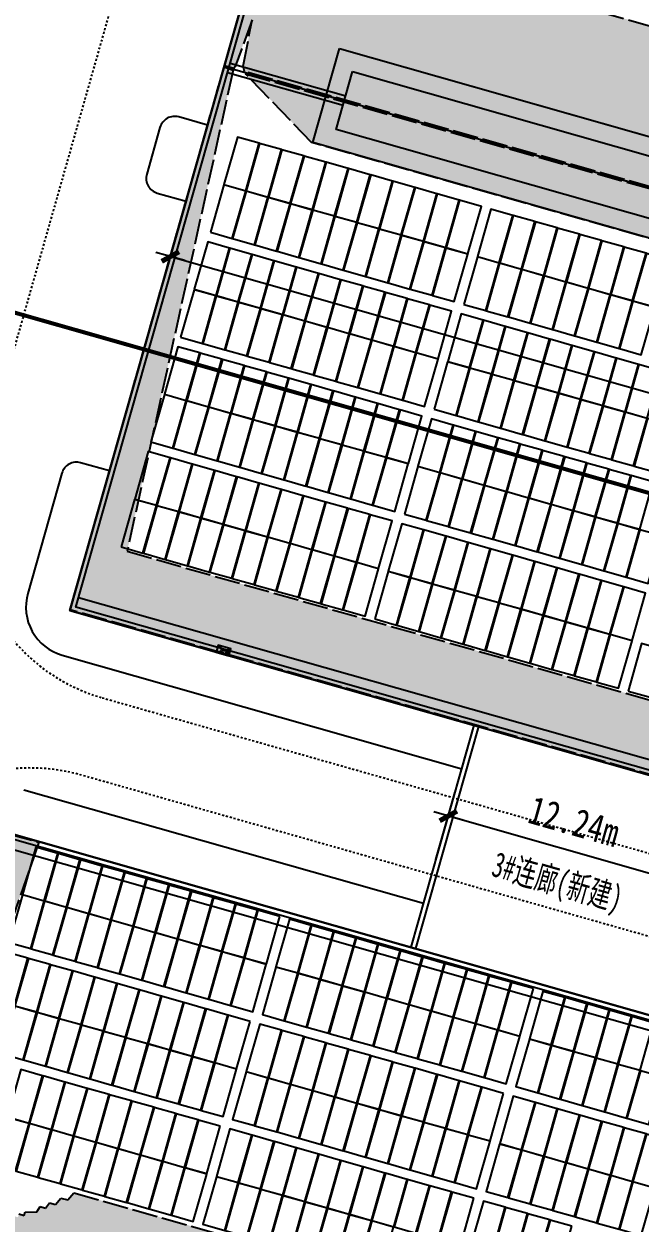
# Model space of a CAD drawing. Header units: millimetres. Extents: x 221342 to 221936, y -165780 to -165359.
# Drawn here: x 221489.9 to 221520.7, y -165567 to -165507.1 of the extents above; entities that cross this region are included whole.
import ezdxf
from ezdxf.enums import TextEntityAlignment as Align

# ---------------------------------------------------------------- set-up
doc = ezdxf.new("R2010")
doc.units = ezdxf.units.MM
for name, pattern in [('CENTER', [5.08, 3.175, -0.635, 0.635, -0.635]), ('DASH', [0.35, 0.25, -0.1]), ('DASHED', [1.524, 1.27, -0.254])]:
    doc.linetypes.add(name, pattern=pattern)
for name, color, linetype in [('PUB_DIM', 3, 'Continuous'), ('WALL', 51, 'Continuous'), ('zt-道路', 240, 'Continuous'), ('单元区域外轮廓', 7, 'ByLayer'), ('屋脊线', 7, 'ByLayer'), ('消防车道', 3, 'Continuous'), ('组件', 7, 'ByLayer'), ('轴网标注', 240, 'Continuous'), ('逆变器', 7, 'ByLayer'), ('阴影', 8, 'DASHED'), ('障碍物', 7, 'ByLayer')]:
    doc.layers.add(name, color=color, linetype=linetype)
doc.styles.add('-仿宋_GB2312', font='', dxfattribs={"width": 0.8})
doc.styles.add('-黑体', font='', dxfattribs={"width": 0.7})
doc.styles.add('dim_font', font='SIMPLEX.shx', dxfattribs={"width": 0.8})
doc.styles.get('-仿宋_GB2312').set_extended_font_data('FangSong_GB2312')
doc.styles.get('-黑体').set_extended_font_data('SimHei')
doc.dimstyles.new('AXIS150', dxfattribs={"dimscale": 1.5, "dimtxt": 300, "dimasz": 1, "dimexe": 250, "dimexo": 300, "dimgap": 150, "dimtad": 1, "dimdec": 0, "dimtxsty": 'dim_font', "dimblk": '_DIMX', "dimblk1": '_DIMX', "dimblk2": '_DIMX', "dimcen": 2.5, "dimse1": 1, "dimse2": 1, "dimclrt": 9, "dimazin": 3, "dimtfac": 1, "dimtdec": 0, "dimtix": 1, "dimtmove": 2, "dimatfit": 3, "dimldrblk": '_DIMX'})
pattern_1 = [(344.143, (221595.9987, -165598.90403), (0.17959642, 0.19653122), [0, -0.238125])]

# ---------------------------------------------------------------- blocks, each defined once
blk = doc.blocks.new('_DIMX')
blk.add_line((-150, 0), (150, 0))
at = {"const_width": 50}
blk.add_lwpolyline([(-70, -70), (70, 70)], dxfattribs=at)
blk = doc.blocks.new('*D137')
at = {"layer": 'Defpoints', "color": 0, "linetype": 'Continuous', "transparency": 16777216}
for p in [(221501.364, -165438.992), (221787.009, -165512.174), (221784.918, -165519.536)]:
    blk.add_point(p, dxfattribs=at)
at = {"layer": '轴网标注', "color": 0, "linetype": 'Continuous', "lineweight": -2, "transparency": 16777216}
for p, q in [((221501.364, -165438.992), (221503.797, -165430.428)), ((221503.46, -165431.631), (221787.004, -165512.172)), ((221784.918, -165519.536), (221787.351, -165510.971))]:
    blk.add_line(p, q, dxfattribs=at)
at = {"layer": '轴网标注', "color": 0, "linetype": 'Continuous', "lineweight": -2, "transparency": 16777216, "xscale": 0.005, "yscale": 0.005, "zscale": 0.005}
for p, rotation in [((221503.455, -165431.63), 164.1427629060019), ((221787.009, -165512.174), 344.142762906002)]:
    blk.add_blockref('_DIMX', p, dxfattribs=dict(at, rotation=rotation))
at = {"layer": '轴网标注', "color": 9, "linetype": 'Continuous', "transparency": 16777216, "insert": (221645.628, -165470.507), "char_height": 1.4, "attachment_point": 5, "rotation": 344.14276, "style": '-仿宋_GB2312'}
blk.add_mtext('\\A1;294.77m', dxfattribs=at)
blk = doc.blocks.new('*D141')
at = {"layer": 'Defpoints', "color": 0, "linetype": 'Continuous', "transparency": 16777216}
for p in [(221496.499, -165456.12), (221428.712, -165655.332), (221439.343, -165658.351)]:
    blk.add_point(p, dxfattribs=at)
at = {"layer": '轴网标注', "color": 0, "linetype": 'Continuous', "lineweight": -2, "transparency": 16777216}
for p, q in [((221496.499, -165456.12), (221484.932, -165452.835)), ((221486.133, -165453.181), (221428.713, -165655.327)), ((221439.343, -165658.351), (221427.51, -165654.99))]:
    blk.add_line(p, q, dxfattribs=at)
at = {"layer": '轴网标注', "color": 0, "linetype": 'Continuous', "lineweight": -2, "transparency": 16777216, "xscale": 0.005, "yscale": 0.005, "zscale": 0.005}
for p, rotation in [((221486.134, -165453.176), 74.14276208731073), ((221428.712, -165655.332), 254.1427620873107)]:
    blk.add_blockref('_DIMX', p, dxfattribs=dict(at, rotation=rotation))
at = {"layer": '轴网标注', "color": 9, "linetype": 'Continuous', "transparency": 16777216, "insert": (221456.028, -165553.858), "char_height": 1.4, "attachment_point": 5, "rotation": 74.14276, "style": '-仿宋_GB2312'}
blk.add_mtext('\\A1;210.15m', dxfattribs=at)
blk = doc.blocks.new('*D180')
at = {"layer": 'Defpoints', "color": 0, "linetype": 'Continuous', "transparency": 16777216}
for p in [(221497.999, -165515.813), (221596.58, -165543.815), (221595.756, -165546.714)]:
    blk.add_point(p, dxfattribs=at)
at = {"layer": '轴网标注', "color": 0, "linetype": 'Continuous', "lineweight": -2, "transparency": 16777216}
for p, q in [((221497.999, -165515.813), (221496.834, -165519.915)), ((221497.181, -165518.714), (221595.751, -165546.713)), ((221596.58, -165543.815), (221595.415, -165547.916))]:
    blk.add_line(p, q, dxfattribs=at)
at = {"layer": '轴网标注', "color": 0, "linetype": 'Continuous', "lineweight": -2, "transparency": 16777216, "xscale": 0.005, "yscale": 0.005, "zscale": 0.005}
for p, rotation in [((221497.176, -165518.712), 164.1427629060019), ((221595.756, -165546.714), 344.142762906002)]:
    blk.add_blockref('_DIMX', p, dxfattribs=dict(at, rotation=rotation))
at = {"layer": '轴网标注', "color": 9, "linetype": 'Continuous', "transparency": 16777216, "insert": (221546.862, -165531.318), "char_height": 1.4, "attachment_point": 5, "rotation": 344.14276, "style": '-仿宋_GB2312'}
blk.add_mtext('\\A1;102.48m', dxfattribs=at)
blk = doc.blocks.new('*D169')
at = {"layer": 'Defpoints', "color": 0, "linetype": 'Continuous', "transparency": 16777216}
for p in [(221510.452, -165548.83), (221522.845, -165549.994), (221522.226, -165552.174)]:
    blk.add_point(p, dxfattribs=at)
at = {"layer": '轴网标注', "color": 0, "linetype": 'Continuous', "lineweight": -2, "transparency": 16777216}
for p, q in [((221510.452, -165548.83), (221511.413, -165545.447)), ((221511.076, -165546.651), (221522.84, -165549.992)), ((221522.226, -165552.174), (221523.187, -165548.791))]:
    blk.add_line(p, q, dxfattribs=at)
at = {"layer": '轴网标注', "color": 0, "linetype": 'Continuous', "lineweight": -2, "transparency": 16777216, "xscale": 0.005, "yscale": 0.005, "zscale": 0.005}
for p, rotation in [((221511.071, -165546.649), 164.1427629060019), ((221522.845, -165549.994), 344.142762906002)]:
    blk.add_blockref('_DIMX', p, dxfattribs=dict(at, rotation=rotation))
at = {"layer": '轴网标注', "color": 9, "linetype": 'Continuous', "transparency": 16777216, "insert": (221517.354, -165546.927), "char_height": 1.4, "attachment_point": 5, "rotation": 344.14276, "style": '-仿宋_GB2312'}
blk.add_mtext('\\A1;12.24m', dxfattribs=at)
blk = doc.blocks.new('*U9')
at = {"layer": '单元区域外轮廓', "color": 2}
for points in [[(-116979, 20240, 13700), (-14499, 20240, 13700), (-14500, -28240, 13700), (-116980, -28240, 13700), (-116979, 20240, 13700)], [(-116979, 20240, 15100), (-14499, 20240, 15100), (-14500, -28240, 15100), (-116980, -28240, 15100), (-116979, 20240, 15100)]]:
    blk.add_polyline3d(points, close=True, dxfattribs=at)
at = {"flags": 1}
for tag in ['unit_id', 'unit_name', 'parapet_height', 'ground_elevation', 'is_enable_parapet']:
    blk.add_attdef(tag, (0, 0), '', height=2.5, dxfattribs=at)
blk = doc.blocks.new('*U10')
at = {"layer": '屋脊线', "color": 30}
blk.add_line((-14499, 20240, 13700), (-116979, 20240, 13700), dxfattribs=at)
at = {"flags": 1}
for tag in ['unit_id', 'unit_name']:
    blk.add_attdef(tag, (0, 0), '', height=2.5, dxfattribs=at)
blk = doc.blocks.new('*U11')
at = {"layer": '组件', "color": 0}
blk.add_polyline3d([(0, 0, 0), (-113.4, 0, 0), (-113.4, -246.2, 11.9), (0, -246.2, 11.9)], close=True, dxfattribs=at)
at = {"flags": 1}
for tag in ['mounting-hole-spacing1', 'mounting-hole-spacing2', 'module-material', 'vmpo', 'voco', 'silicon-material', 'panel-length', 'panel-width', 'panel-height', 'userid', 'theme', 'note', 'name', 'pmax', 'company-name', 'id', 'impo', 'isco']:
    blk.add_attdef(tag, (0, 0), '', height=2.5, dxfattribs=at)
blk = doc.blocks.new('*U12')
at = {"layer": '组件', "color": 1}
for p in [(-11424.5, 1992.8, 1381.5), (-11309.1, 1992.8, 1381.5), (-11193.7, 1992.8, 1381.5), (-11078.3, 1992.8, 1381.5), (-10962.9, 1992.8, 1381.5), (-10847.5, 1992.8, 1381.5), (-10732.1, 1992.8, 1381.5), (-10616.7, 1992.8, 1381.5), (-10501.3, 1992.8, 1381.5), (-10385.9, 1992.8, 1381.5), (-10270.5, 1992.8, 1381.5), (-10107.1, 1992.8, 1381.5), (-9991.7, 1992.8, 1381.5), (-9876.3, 1992.8, 1381.5), (-9760.9, 1992.8, 1381.5), (-9645.5, 1992.8, 1381.5), (-9530.1, 1992.8, 1381.5), (-9414.7, 1992.8, 1381.5), (-9299.3, 1992.8, 1381.5), (-9183.9, 1992.8, 1381.5), (-9068.5, 1992.8, 1381.5), (-8953.1, 1992.8, 1381.5), (-8789.7, 1992.8, 1381.5), (-8674.3, 1992.8, 1381.5), (-8558.9, 1992.8, 1381.5), (-8443.5, 1992.8, 1381.5), (-8328.1, 1992.8, 1381.5), (-11424.5, 1744.6, 1393.5), (-11309.1, 1744.6, 1393.5), (-11193.7, 1744.6, 1393.5), (-11078.3, 1744.6, 1393.5), (-10962.9, 1744.6, 1393.5), (-10847.5, 1744.6, 1393.5), (-10732.1, 1744.6, 1393.5), (-10616.7, 1744.6, 1393.5), (-10501.3, 1744.6, 1393.5), (-10385.9, 1744.6, 1393.5), (-10270.5, 1744.6, 1393.5), (-10107.1, 1744.6, 1393.5), (-9991.7, 1744.6, 1393.5), (-9876.3, 1744.6, 1393.5), (-9760.9, 1744.6, 1393.5), (-9645.5, 1744.6, 1393.5), (-9530.1, 1744.6, 1393.5), (-9414.7, 1744.6, 1393.5), (-9299.3, 1744.6, 1393.5), (-9183.9, 1744.6, 1393.5), (-9068.5, 1744.6, 1393.5), (-8953.1, 1744.6, 1393.5), (-8789.7, 1744.6, 1393.5), (-8674.3, 1744.6, 1393.5), (-8558.9, 1744.6, 1393.5), (-8443.5, 1744.6, 1393.5), (-8328.1, 1744.6, 1393.5), (-8212.7, 1744.6, 1393.5), (-11424.5, 1448.4, 1407.8), (-11309.1, 1448.4, 1407.8), (-11193.7, 1448.4, 1407.8), (-11078.3, 1448.4, 1407.8), (-10962.9, 1448.4, 1407.8), (-10847.5, 1448.4, 1407.8), (-10732.1, 1448.4, 1407.8), (-10616.7, 1448.4, 1407.8), (-10501.3, 1448.4, 1407.8), (-10385.9, 1448.4, 1407.8), (-10270.5, 1448.4, 1407.8), (-10107.1, 1448.4, 1407.8), (-9991.7, 1448.4, 1407.8), (-9876.3, 1448.4, 1407.8), (-9760.9, 1448.4, 1407.8), (-9645.5, 1448.4, 1407.8), (-9530.1, 1448.4, 1407.8), (-9414.7, 1448.4, 1407.8), (-9299.3, 1448.4, 1407.8), (-9183.9, 1448.4, 1407.8), (-9068.5, 1448.4, 1407.8), (-8953.1, 1448.4, 1407.8), (-8789.7, 1448.4, 1407.8), (-8674.3, 1448.4, 1407.8), (-8558.9, 1448.4, 1407.8), (-8443.5, 1448.4, 1407.8), (-8328.1, 1448.4, 1407.8), (-8212.7, 1448.4, 1407.8), (-8097.3, 1448.4, 1407.8), (-11309.1, 1200.2, 1419.8), (-11193.7, 1200.2, 1419.8), (-11078.3, 1200.2, 1419.8), (-10962.9, 1200.2, 1419.8), (-10847.5, 1200.2, 1419.8), (-10732.1, 1200.2, 1419.8), (-10616.7, 1200.2, 1419.8), (-10501.3, 1200.2, 1419.8), (-10385.9, 1200.2, 1419.8), (-10270.5, 1200.2, 1419.8), (-10107.1, 1200.2, 1419.8), (-9991.7, 1200.2, 1419.8), (-9876.3, 1200.2, 1419.8), (-9760.9, 1200.2, 1419.8), (-9645.5, 1200.2, 1419.8), (-9530.1, 1200.2, 1419.8), (-9414.7, 1200.2, 1419.8), (-9299.3, 1200.2, 1419.8), (-9183.9, 1200.2, 1419.8), (-9068.5, 1200.2, 1419.8), (-8953.1, 1200.2, 1419.8), (-8789.7, 1200.2, 1419.8), (-8674.3, 1200.2, 1419.8), (-8558.9, 1200.2, 1419.8), (-8443.5, 1200.2, 1419.8), (-8328.1, 1200.2, 1419.8), (-8212.7, 1200.2, 1419.8), (-8097.3, 1200.2, 1419.8), (-11193.7, 904.1, 1434.1), (-11078.3, 904.1, 1434.1), (-10962.9, 904.1, 1434.1), (-10847.5, 904.1, 1434.1), (-10732.1, 904.1, 1434.1), (-10616.7, 904.1, 1434.1), (-10501.3, 904.1, 1434.1), (-10385.9, 904.1, 1434.1), (-10270.5, 904.1, 1434.1), (-10107.1, 904.1, 1434.1), (-9991.7, 904.1, 1434.1), (-9876.3, 904.1, 1434.1), (-9760.9, 904.1, 1434.1), (-9645.5, 904.1, 1434.1), (-9530.1, 904.1, 1434.1), (-9414.7, 904.1, 1434.1), (-9299.3, 904.1, 1434.1), (-9183.9, 904.1, 1434.1), (-9068.5, 904.1, 1434.1), (-8953.1, 904.1, 1434.1), (-8789.7, 904, 1434.1), (-8674.3, 904, 1434.1), (-8558.9, 904, 1434.1), (-8443.5, 904, 1434.1), (-11193.7, 655.8, 1446.1), (-11078.3, 655.8, 1446.1), (-10962.9, 655.8, 1446.1), (-10847.5, 655.8, 1446.1), (-10732.1, 655.8, 1446.1), (-10616.7, 655.8, 1446.1), (-10501.3, 655.8, 1446.1), (-10385.9, 655.8, 1446.1), (-10270.5, 655.8, 1446.1), (-10107.1, 655.8, 1446.1), (-9991.7, 655.8, 1446.1), (-9876.3, 655.8, 1446.1), (-9760.9, 655.8, 1446.1), (-9645.5, 655.8, 1446.1), (-9530.1, 655.8, 1446.1), (-9414.7, 655.8, 1446.1), (-9299.3, 655.8, 1446.1)]:
    blk.add_blockref('*U11', p, dxfattribs=at)
at = {"flags": 1}
for tag in ['offset-x', 'offset-y', 'mode', 'tilt', 'azimuth', 'align', 'array-mode', 'panel-x', 'panel-y', 'panel-per-row', 'bracket-type', 'bracket-value', 'row-per-array']:
    blk.add_attdef(tag, (0, 0), '', height=2.5, dxfattribs=at)
blk = doc.blocks.new('*U18')
at = {"layer": '单元区域外轮廓', "color": 2}
for points in [[(-116980, 88240, 16249), (-14500, 88240, 16249), (-14499, 31760, 16249), (-116979, 31760, 16249), (-116980, 88240, 16249)], [(-116980, 88240, 18019), (-14500, 88240, 18019), (-14499, 31760, 18019), (-116979, 31760, 18019), (-116980, 88240, 18019)]]:
    blk.add_polyline3d(points, close=True, dxfattribs=at)
at = {"flags": 1}
for tag in ['unit_id', 'unit_name', 'parapet_height', 'ground_elevation', 'is_enable_parapet']:
    blk.add_attdef(tag, (0, 0), '', height=2.5, dxfattribs=at)
blk = doc.blocks.new('*U19')
at = {"layer": '屋脊线', "color": 30}
for p, q in [((-116980, 88240, 16249), (-116979, 59999, 17630)), ((-116979, 59999, 17630), (-14499, 59999, 17630)), ((-116979, 59999, 17630), (-116979, 31760, 16249)), ((-116979, 31760, 16249), (-14499, 31760, 16249))]:
    blk.add_line(p, q, dxfattribs=at)
at = {"flags": 1}
for tag in ['unit_id', 'unit_name']:
    blk.add_attdef(tag, (0, 0), '', height=2.5, dxfattribs=at)
blk = doc.blocks.new('*U22')
at = {"layer": '组件', "color": 0}
blk.add_polyline3d([(0, 0, 0), (113.4, 0, 0), (113.4, 246.2, 12), (0, 246.2, 12)], close=True, dxfattribs=at)
at = {"flags": 1}
for tag in ['mounting-hole-spacing1', 'mounting-hole-spacing2', 'module-material', 'vmpo', 'voco', 'silicon-material', 'panel-length', 'panel-width', 'panel-height', 'userid', 'theme', 'note', 'name', 'pmax', 'company-name', 'id', 'impo', 'isco']:
    blk.add_attdef(tag, (0, 0), '', height=2.5, dxfattribs=at)
blk = doc.blocks.new('*U23')
at = {"layer": '组件', "color": 202}
for p in [(-11537.9, 5433.3, 1745.3), (-11422.5, 5433.3, 1745.3), (-11307.1, 5433.3, 1745.3), (-11191.7, 5433.3, 1745.3), (-11076.3, 5433.3, 1745.3), (-10960.9, 5433.3, 1745.3), (-10845.5, 5433.3, 1745.3), (-10730.1, 5433.3, 1745.3), (-10614.7, 5433.3, 1745.3), (-10499.3, 5433.3, 1745.3), (-10383.9, 5433.3, 1745.3), (-10220.5, 5433.3, 1745.3), (-10105.1, 5433.3, 1745.3), (-9989.7, 5433.3, 1745.3), (-9874.3, 5433.3, 1745.3), (-9758.9, 5433.3, 1745.3), (-9643.5, 5433.3, 1745.3), (-9528.1, 5433.3, 1745.3), (-9412.7, 5433.3, 1745.3), (-11537.9, 5185.1, 1733.2), (-11422.5, 5185.1, 1733.2), (-11307.1, 5185.1, 1733.2), (-11191.7, 5185.1, 1733.2), (-11076.3, 5185.1, 1733.2), (-10960.9, 5185.1, 1733.2), (-10845.5, 5185.1, 1733.2), (-10730.1, 5185.1, 1733.2), (-10614.7, 5185.1, 1733.2), (-10499.3, 5185.1, 1733.2), (-10383.9, 5185.1, 1733.2), (-10220.5, 5185.1, 1733.2), (-10105.1, 5185.1, 1733.2), (-9989.7, 5185.1, 1733.2), (-9874.3, 5185.1, 1733.2), (-9758.9, 5185.1, 1733.2), (-9643.5, 5185.1, 1733.2), (-9528.1, 5185.1, 1733.2), (-9412.7, 5185.1, 1733.2), (-11537.9, 4889, 1718.7), (-11422.5, 4889, 1718.7), (-11307.1, 4889, 1718.7), (-11191.7, 4889, 1718.7), (-11076.3, 4889, 1718.7), (-10960.9, 4889, 1718.7), (-10845.5, 4889, 1718.7), (-10730.1, 4889, 1718.7), (-10614.7, 4889, 1718.7), (-10499.3, 4889, 1718.7), (-10383.9, 4889, 1718.7), (-10220.5, 4889, 1718.7), (-10105.1, 4889, 1718.7), (-9989.7, 4889, 1718.7), (-9874.3, 4889, 1718.7), (-9758.9, 4889, 1718.7), (-9643.5, 4889, 1718.7), (-9528.1, 4889, 1718.7), (-9412.7, 4889, 1718.7), (-9297.3, 4889, 1718.7), (-11537.9, 4640.7, 1706.5), (-11422.5, 4640.7, 1706.5), (-11307.1, 4640.7, 1706.5), (-11191.7, 4640.7, 1706.5), (-11076.3, 4640.7, 1706.5), (-10960.9, 4640.7, 1706.5), (-10845.5, 4640.7, 1706.5), (-10730.1, 4640.7, 1706.5), (-10614.7, 4640.7, 1706.5), (-10499.3, 4640.7, 1706.5), (-10383.9, 4640.7, 1706.5), (-10220.5, 4640.7, 1706.5), (-10105.1, 4640.7, 1706.5), (-9989.7, 4640.7, 1706.5), (-9874.3, 4640.7, 1706.5), (-9758.9, 4640.7, 1706.5), (-9643.5, 4640.7, 1706.5), (-9528.1, 4640.7, 1706.5), (-9412.7, 4640.7, 1706.5), (-9297.3, 4640.7, 1706.5), (-9181.9, 4640.7, 1706.5), (-11537.9, 4344.6, 1692), (-11422.5, 4344.6, 1692), (-11307.1, 4344.6, 1692), (-11191.7, 4344.6, 1692), (-11076.3, 4344.6, 1692), (-10960.9, 4344.6, 1692), (-10845.5, 4344.6, 1692), (-10730.1, 4344.6, 1692), (-10614.7, 4344.6, 1692), (-10499.3, 4344.6, 1692), (-10383.9, 4344.6, 1692), (-10220.5, 4344.6, 1692), (-10105.1, 4344.6, 1692), (-9989.7, 4344.6, 1692), (-9874.3, 4344.6, 1692), (-9758.9, 4344.6, 1692), (-9643.5, 4344.6, 1692), (-9528.1, 4344.6, 1692), (-9412.7, 4344.6, 1692), (-9297.3, 4344.6, 1692), (-9181.9, 4344.6, 1692), (-11537.9, 4096.4, 1679.9), (-11422.5, 4096.4, 1679.9), (-11307.1, 4096.4, 1679.9), (-11191.7, 4096.4, 1679.9), (-11076.3, 4096.4, 1679.9), (-10960.9, 4096.4, 1679.9), (-10845.5, 4096.4, 1679.9), (-10730.1, 4096.4, 1679.9), (-10614.7, 4096.4, 1679.9), (-10499.3, 4096.4, 1679.9), (-10383.9, 4096.4, 1679.9), (-10220.5, 4096.4, 1679.9), (-10105.1, 4096.4, 1679.9), (-9989.7, 4096.4, 1679.9), (-9874.3, 4096.4, 1679.9), (-9758.9, 4096.4, 1679.9), (-9643.5, 4096.4, 1679.9), (-9528.1, 4096.4, 1679.9), (-9412.7, 4096.4, 1679.9), (-9297.3, 4096.4, 1679.9), (-9181.9, 4096.4, 1679.9), (-9066.5, 4096.4, 1679.9), (-11537.9, 3800.3, 1665.4), (-11422.5, 3800.3, 1665.4), (-11307.1, 3800.3, 1665.4), (-11191.7, 3800.3, 1665.4), (-11076.3, 3800.3, 1665.4), (-10960.9, 3800.3, 1665.4), (-10845.5, 3800.3, 1665.4), (-10730.1, 3800.3, 1665.4), (-10614.7, 3800.3, 1665.4), (-10499.3, 3800.3, 1665.4), (-10383.9, 3800.3, 1665.4), (-10220.5, 3800.3, 1665.4), (-10105.1, 3800.3, 1665.4), (-9989.7, 3800.3, 1665.4), (-9874.3, 3800.3, 1665.4), (-9758.9, 3800.3, 1665.4), (-9643.5, 3800.3, 1665.4), (-9528.1, 3800.3, 1665.4), (-9412.7, 3800.3, 1665.4), (-9297.3, 3800.3, 1665.4), (-9181.9, 3800.3, 1665.4), (-9066.5, 3800.3, 1665.4), (-11537.9, 3552, 1653.3), (-11422.5, 3552, 1653.3), (-11307.1, 3552, 1653.3), (-11191.7, 3552, 1653.3), (-11076.3, 3552, 1653.3), (-10960.9, 3552, 1653.3), (-10845.5, 3552, 1653.3), (-10730.1, 3552, 1653.3), (-10614.7, 3552, 1653.3), (-10499.3, 3552, 1653.3), (-10383.9, 3552, 1653.3), (-10220.5, 3552, 1653.3), (-10105.1, 3552, 1653.3), (-9989.7, 3552, 1653.3), (-9874.3, 3552, 1653.3), (-9758.9, 3552, 1653.3), (-9643.5, 3552, 1653.3), (-9528.1, 3552, 1653.3), (-9412.7, 3552, 1653.3), (-9297.3, 3552, 1653.3), (-9181.9, 3552, 1653.3), (-9066.5, 3552, 1653.3), (-8903.1, 3552, 1653.3)]:
    blk.add_blockref('*U22', p, dxfattribs=at)
at = {"flags": 1}
for tag in ['offset-x', 'offset-y', 'mode', 'tilt', 'azimuth', 'align', 'array-mode', 'panel-x', 'panel-y', 'panel-per-row', 'bracket-type', 'bracket-value', 'row-per-array']:
    blk.add_attdef(tag, (0, 0), '', height=2.5, dxfattribs=at)
blk = doc.blocks.new('*U25', base_point=(33, 18.1))
at = {"color": 0}
for p, q in [((0, 0), (66, 36.3)), ((43, 18.3), (62, 18.3)), ((43, 9.7), (62, 9.7))]:
    blk.add_line(p, q, dxfattribs=at)
blk.add_lwpolyline([(0, 0), (66, 0), (66, 36.3), (0, 36.3)], close=True, dxfattribs=at)
blk.add_lwpolyline([(3.6, 27.1, -0.6815), (12, 30.4), (19.4, 23.8, 0.6815), (27.7, 27.1)], format="xyb", dxfattribs=at)
blk = doc.blocks.new('*U46')
at = {"layer": '障碍物', "color": 1}
blk.add_polyline3d([(-111679, 62440, 10), (-19799, 62440, 10), (-19799, 57560, 10), (-111679, 57560, 10)], close=True, dxfattribs=at)
at = {"flags": 1}
for tag in ['height', 'shape']:
    blk.add_attdef(tag, (0, 0), '', height=2.5, dxfattribs=at)

msp = doc.modelspace()

# ---------------------------------------------------------------- hatches: boundary and pattern name
h = msp.add_hatch()
h.set_pattern_fill('DOTS', scale=0.15, angle=-15.857)
h.set_pattern_definition(pattern_1)
h.paths.add_polyline_path([(221499.885, -165509.192), (221507.587, -165482.079), (221509.707, -165482.681), (221502.124, -165504.316), (221505.866, -165505.379), (221506.097, -165505.196), (221506.795, -165505.27), (221506.85, -165505.078), (221507.392, -165505.067), (221507.436, -165504.913), (221507.685, -165504.984), (221507.77, -165504.842), (221508.02, -165504.913), (221508.127, -165504.695), (221508.429, -165504.739), (221508.64, -165504.468), (221508.931, -165504.551), (221509.207, -165504.214), (221509.539, -165504.309), (221509.815, -165503.973), (221598.204, -165529.08), (221596.399, -165534.328), (221594.636, -165536.106), (221500.883, -165509.476), (221500.823, -165509.21), (221501.258, -165506.889), (221500.417, -165509.219), (221500.342, -165509.322), (221499.885, -165509.192)])
h = msp.add_hatch()
h.set_pattern_fill('DOTS', scale=0.15, angle=-15.857)
h.set_pattern_definition(pattern_1)
h.paths.add_polyline_path([(221598.44, -165537.241), (221590.739, -165564.353), (221492.163, -165536.353), (221499.864, -165509.241), (221500.311, -165509.409), (221495.014, -165533.433), (221588.227, -165559.91), (221597.449, -165537.25), (221597.567, -165536.993), (221598.44, -165537.241)])
h = msp.add_hatch()
h.set_pattern_fill('DOTS', scale=0.15, angle=-15.857)
h.set_pattern_definition(pattern_1)
h.paths.add_polyline_path([(221594.573, -165536.143), (221592.662, -165538.128), (221504.231, -165513.009), (221500.935, -165509.586), (221594.573, -165536.143)])
h = msp.add_hatch()
h.set_pattern_fill('DOTS', scale=0.15, angle=-15.857)
h.set_pattern_definition(pattern_1)
h.paths.add_polyline_path([(221580.665, -165590.866), (221578.93, -165595.802), (221577.25, -165597.478), (221577.114, -165597.664), (221483.382, -165571.039), (221483.225, -165570.86), (221483.814, -165567.617), (221482.651, -165570.832), (221482.421, -165570.766), (221489.025, -165547.517), (221490.6, -165547.965), (221484.421, -165565.771), (221488.341, -165566.884), (221488.376, -165566.76), (221489.281, -165566.793), (221489.328, -165566.626), (221489.559, -165566.692), (221489.606, -165566.526), (221489.875, -165566.602), (221489.922, -165566.436), (221490.507, -165566.423), (221490.667, -165566.154), (221490.936, -165566.231), (221491.133, -165565.973), (221491.441, -165566.06), (221491.701, -165565.73), (221492.047, -165565.828), (221492.357, -165565.468), (221580.747, -165590.575), (221580.665, -165590.866)])

# ---------------------------------------------------------------- linework, layer by layer
at = {"color": 1, "linetype": 'CENTER', "ltscale": 0.005, "const_width": 0.2, "flags": 128}
msp.add_lwpolyline([(221603.925, -165580.583), (221610.9, -165556.03), (221478.696, -165518.473), (221496.499, -165456.12), (221779.341, -165539.17), (221785.941, -165632.291), (221603.925, -165580.583)], dxfattribs=at)
at = {"layer": 'WALL', "color": 20, "linetype": 'Continuous'}
for p, q in [((221500.104, -165509.281), (221505.876, -165510.921)), ((221500.17, -165509.05), (221505.942, -165510.69)), ((221500.039, -165509.512), (221505.81, -165511.151)), ((221492.59, -165535.735), (221590.709, -165563.605)), ((221509.441, -165553.266), (221512.589, -165542.185)), ((221489.038, -165548.24), (221587.156, -165576.111))]:
    msp.add_line(p, q, dxfattribs=at)
at = {"layer": 'WALL', "color": 51, "linetype": 'Continuous'}
msp.add_line((221509.21, -165553.201), (221512.358, -165542.119), dxfattribs=at)
at = {"layer": 'WALL', "color": 20, "linetype": 'Continuous'}
for points in [[(221507.755, -165482.347), (221605.873, -165510.217), (221590.572, -165564.086), (221492.454, -165536.216)], [(221506.286, -165509.478), (221592.861, -165534.069), (221592.041, -165536.955), (221505.466, -165512.363)]]:
    msp.add_lwpolyline(points, close=True, dxfattribs=at)
at = {"layer": 'WALL', "color": 20, "linetype": 'Continuous', "flags": 128}
msp.add_lwpolyline([(221489.175, -165547.759), (221587.293, -165575.63), (221574.177, -165621.803), (221476.059, -165593.932)], close=True, dxfattribs=at)
at = {"layer": 'zt-道路', "linetype": 'Continuous'}
msp.add_line((221509.828, -165551.027), (221489.858, -165545.354), dxfattribs=at)
msp.add_lwpolyline([(221497.961, -165515.949), (221499.04, -165512.149), (221497.597, -165511.74, 0.414214), (221496.658, -165512.263), (221495.994, -165514.601, 0.414214), (221496.518, -165515.539), (221497.961, -165515.949)], format="xyb", dxfattribs=at)
at = {"layer": 'zt-道路', "linetype": 'Continuous', "flags": 128}
msp.add_lwpolyline([(221512.358, -165542.119), (221492.157, -165536.381), (221494.135, -165529.416), (221492.692, -165529.007, 0.414214), (221491.754, -165529.53), (221490.049, -165535.532, 0.414214), (221491.77, -165538.62), (221511.74, -165544.293), (221512.358, -165542.119), (221492.157, -165536.381), (221494.135, -165529.416)], format="xyb", dxfattribs=at)
at = {"layer": '单元区域外轮廓', "linetype": 'Continuous', "flags": 128}
for points, elevation in [([(221507.59, -165482.05), (221606.17, -165510.052), (221590.738, -165564.383), (221492.158, -165536.381), (221507.59, -165482.05)], 16.249), ([(221489.01, -165547.463), (221587.59, -165575.464), (221574.343, -165622.1), (221475.763, -165594.098), (221489.01, -165547.463)], 13.7)]:
    msp.add_lwpolyline(points, dxfattribs=dict(at, elevation=elevation))
at = {"layer": '屋脊线', "linetype": 'Continuous', "elevation": 17.63, "flags": 128}
msp.add_lwpolyline([(221499.873, -165509.217), (221598.454, -165537.218)], dxfattribs=at)
at = {"layer": '消防车道', "linetype": 'DASH', "ltscale": 0.005, "flags": 128}
for points in [[(221493.765, -165540.746), (221587.074, -165567.251, 0.414214), (221598.191, -165561.053), (221611.443, -165514.398, 0.414214), (221605.245, -165503.282), (221511.936, -165476.777, 0.414214), (221500.819, -165482.975), (221487.567, -165529.63, 0.414214)], [(221570.68, -165624.968, 0.414214), (221581.796, -165618.769), (221592.179, -165582.215, 0.414214), (221585.981, -165571.099), (221492.672, -165544.594, 0.414214), (221481.556, -165550.793), (221471.173, -165587.347, 0.414214), (221477.371, -165598.463)]]:
    msp.add_lwpolyline(points, format="xyb", close=True, dxfattribs=at)
at = {"layer": '阴影', "linetype": 'DASHED'}
for points in [[(221509.815, -165503.973, 17.249), (221598.204, -165529.08, 17.249), (221596.399, -165534.328, 17.52), (221594.636, -165536.106, 17.628), (221500.883, -165509.476, 17.628), (221500.823, -165509.21, 17.616), (221501.258, -165506.889, 17.501), (221500.417, -165509.219, 17.622), (221500.342, -165509.322, 17.628), (221499.885, -165509.192, 17.628), (221499.885, -165509.192, 17.628), (221507.587, -165482.079, 16.249)], [(221489.025, -165547.517, 13.701), (221490.6, -165547.965, 13.701), (221484.421, -165565.771, 14.61)], [(221489.606, -165566.526, 14.576), (221489.875, -165566.602, 14.576), (221489.922, -165566.436, 14.568), (221490.507, -165566.423, 14.56), (221490.667, -165566.154, 14.545), (221490.936, -165566.231, 14.545), (221491.133, -165565.973, 14.53), (221491.441, -165566.06, 14.53), (221491.701, -165565.73, 14.512), (221492.047, -165565.828, 14.512), (221492.357, -165565.468, 14.491), (221580.747, -165590.575, 14.491), (221580.665, -165590.866, 14.505), (221580.665, -165590.866, 14.505), (221578.93, -165595.802, 14.758), (221577.25, -165597.478, 14.857), (221577.114, -165597.664, 14.868), (221483.382, -165571.039, 14.868)]]:
    msp.add_polyline3d(points, dxfattribs=at)
for points in [[(221598.44, -165537.241, 17.629), (221590.739, -165564.353, 16.25), (221492.163, -165536.353, 16.25), (221499.864, -165509.241, 17.629), (221500.311, -165509.409, 17.627), (221495.014, -165533.433, 16.426), (221588.227, -165559.91, 16.426), (221597.449, -165537.25, 17.615), (221597.567, -165536.993, 17.629), (221598.44, -165537.241, 17.629)], [(221594.573, -165536.143, 17.629), (221592.662, -165538.128, 17.51), (221504.231, -165513.009, 17.51), (221500.935, -165509.586, 17.627), (221594.573, -165536.143, 17.629)]]:
    msp.add_polyline3d(points, close=True, dxfattribs=at)
at = {"layer": '障碍物', "color": 20, "linetype": 'Continuous', "elevation": 19.557}
msp.add_lwpolyline([(221505.639, -165508.317), (221594.022, -165533.422), (221592.689, -165538.116), (221504.305, -165513.011)], close=True, dxfattribs=at)

# ---------------------------------------------------------------- block references
at = {"layer": '单元区域外轮廓', "xscale": 0.001, "yscale": 0.001, "zscale": 0.001, "rotation": 344.143}
for name in ['*U18', '*U9']:
    msp.add_blockref(name, (221595.999, -165598.904, -0.001), dxfattribs=at)
at = {"layer": '屋脊线', "xscale": 0.001, "yscale": 0.001, "zscale": 0.001, "rotation": 344.143}
for name in ['*U19', '*U10']:
    msp.add_blockref(name, (221595.999, -165598.904, -0.001), dxfattribs=at)
at = {"layer": '组件', "xscale": 0.01, "yscale": 0.01, "zscale": 0.01, "rotation": 344.143}
for name in ['*U23', '*U12']:
    msp.add_blockref(name, (221595.999, -165598.904, -0.001), dxfattribs=at)
at = {"layer": '逆变器', "xscale": 0.01, "yscale": 0.01, "zscale": 0.01, "rotation": 344.1427625759559}
msp.add_blockref('*U25', (221499.833, -165538.383, 16.782), dxfattribs=at)
at = {"layer": '障碍物', "xscale": 0.001, "yscale": 0.001, "zscale": 0.001, "rotation": 344.143}
msp.add_blockref('*U46', (221595.999, -165598.904, -0.001), dxfattribs=at)

# ---------------------------------------------------------------- texts
at = {"layer": 'PUB_DIM', "color": 5, "lineweight": 0, "style": '-黑体', "width": 0.65}
msp.add_text('3#连廊(新建)', height=1.25, rotation=344.14276, dxfattribs=at).set_placement((221513.165, -165549.618))
at = {"layer": '逆变器', "color": 2}
msp.add_text('TB2', height=0.2, rotation=344.143, dxfattribs=at).set_placement((221499.833, -165538.383, 16.782), align=Align.MIDDLE_CENTER)

# ---------------------------------------------------------------- dimensions: what is measured, and where the dimension line sits
at = {"layer": '轴网标注', "color": 77, "linetype": 'Continuous'}
for base, p1, p2, angle, picture, middle in [((221787.009, -165512.174), (221501.364, -165438.992), (221784.918, -165519.536), 344.14276, '*D137', (221645.628, -165470.507)), ((221428.712, -165655.332), (221496.499, -165456.12), (221439.343, -165658.351), 74.14276, '*D141', (221456.028, -165553.858)), ((221595.756, -165546.714), (221497.999, -165515.813), (221596.58, -165543.815), 344.14276, '*D180', (221546.862, -165531.318)), ((221522.845, -165549.994), (221510.452, -165548.83), (221522.226, -165552.174), 344.14276, '*D169', (221517.354, -165546.927))]:
    dim = msp.add_linear_dim(base=base, p1=p1, p2=p2, angle=angle, dimstyle='AXIS150', override={"dimscale": 0.005, "dimtxt": 280, "dimexo": 0, "dimdec": 2, "dimpost": 'm', "dimtxsty": '-仿宋_GB2312', "dimsah": 1, "dimse1": 0, "dimse2": 0}, dxfattribs=at)
    dim.commit()
    dim.dimension.update_dxf_attribs({"geometry": picture, "text_midpoint": middle})

doc.saveas('drawing.dxf')
